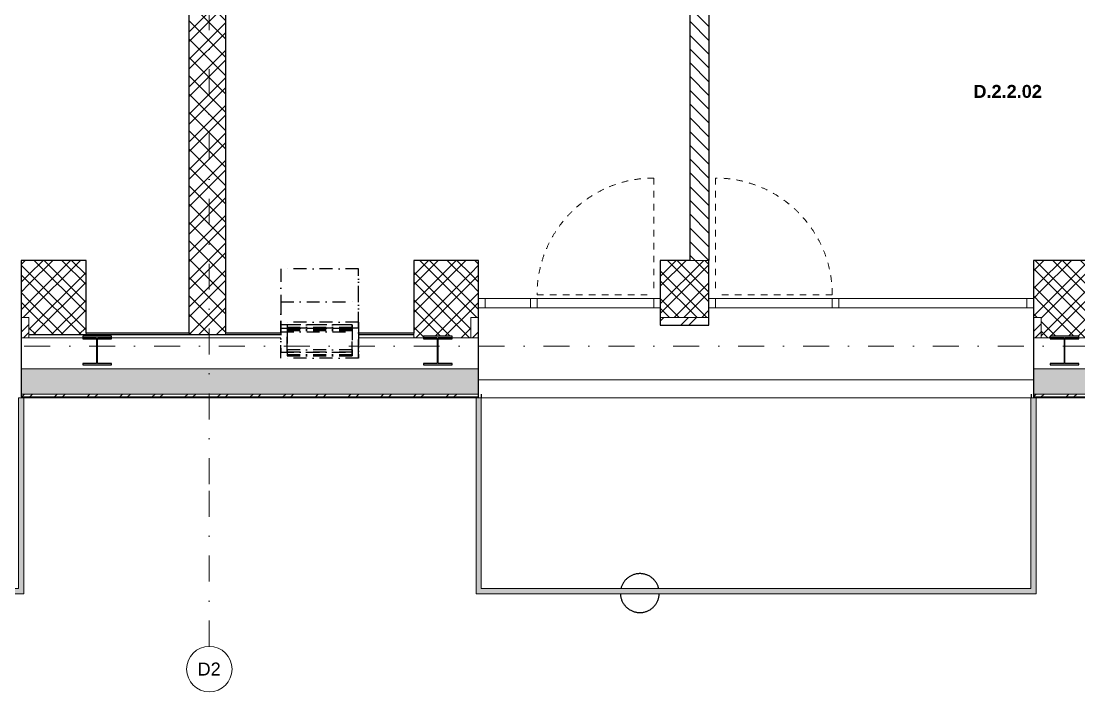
# Model space of a CAD drawing. Header units: millimetres. Extents: x -8379 to 45022, y 54514 to 72403.
# Drawn here: x -1302 to 6848, y 54514 to 59684 of the extents above; entities that cross this region are included whole.
import ezdxf

# ---------------------------------------------------------------- set-up
doc = ezdxf.new("R2010")
doc.units = ezdxf.units.MM
for name, pattern in [('UDL_2NP_D$0$HA_Dash_2mm-S1mm', [100, 50, -50]), ('UDL_2NP_D$0$HA_DashDot_10mm-S3mm', [500, 200, -150, 0, -150]), ('UDL_2NP_D$0$HA_DashDot_4mm-S1mm', [200, 100, -50, 0, -50])]:
    doc.linetypes.add(name, pattern=pattern)
for name, color, linetype, lineweight in [('UDL_2NP_D$0$A-AREA-____-IDEN', 252, 'Continuous', 9), ('UDL_2NP_D$0$A-AREA-____-OTLN', 252, 'Continuous', 5), ('UDL_2NP_D$0$A-DOOR-____-OTLN', 252, 'Continuous', 9), ('UDL_2NP_D$0$A-FLOR-____-OTLN', 252, 'Continuous', 9), ('UDL_2NP_D$0$A-FLOR-____-OVHD', 252, 'UDL_2NP_D$0$HA_DashDot_4mm-S1mm', 25), ('UDL_2NP_D$0$A-FLOR-HRAL-OTLN', 252, 'Continuous', 9), ('UDL_2NP_D$0$A-GENM-____-OTLN', 252, 'Continuous', 9), ('UDL_2NP_D$0$A-GLAZ-____-OTLN', 252, 'Continuous', 5), ('UDL_2NP_D$0$A-GLAZ-CURT-MCUT', 252, 'Continuous', 5), ('UDL_2NP_D$0$A-GLAZ-CURT-OTLN', 252, 'Continuous', 5), ('UDL_2NP_D$0$A-GLAZ-CWMG-MCUT', 252, 'Continuous', 5), ('UDL_2NP_D$0$A-GLAZ-CWMG-OTLN', 252, 'Continuous', 5), ('UDL_2NP_D$0$A-ROOF-____-MCUT', 252, 'Continuous', 25), ('UDL_2NP_D$0$A-ROOF-____-OTLN', 252, 'Continuous', 9), ('UDL_2NP_D$0$A-ROOF-____-PATT', 252, 'Continuous', 25), ('UDL_2NP_D$0$A-WALL-____-MCUT', 252, 'Continuous', 9), ('UDL_2NP_D$0$A-WALL-____-PATT', 252, 'Continuous', 25), ('UDL_2NP_D$0$I-WALL-____-MCUT', 252, 'Continuous', 25), ('UDL_2NP_D$0$S-COLS-____-MCUT', 252, 'Continuous', 25), ('UDL_2NP_D$0$S-COLS-____-OTLN', 252, 'Continuous', 9), ('UDL_2NP_D$0$S-GRID-____-IDEN', 252, 'Continuous', 9), ('UDL_2NP_D$0$S-GRID-____-OTLN', 252, 'Continuous', 5)]:
    doc.layers.add(name, color=color, linetype=linetype, lineweight=lineweight)
doc.styles.add('UDL_2NP_D$0$Arial_1', font='arial.ttf', dxfattribs={"height": 100})
doc.styles.add('UDL_2NP_D$0$Arial_B', font='arialbd.ttf', dxfattribs={"height": 100})
pattern_1 = [(45, (0, 0), (-106.066, 106.066), []), (45, (75, 0), (-106.066, 106.066), []), (315, (0, 0), (106.066, 106.066), []), (315, (75, 0), (106.066, 106.066), [])]
pattern_2 = [(45, (0, 0), (-125.7236, 125.7236), []), (45, (0, 190.5), (-125.7236, 125.7236), [])]

# ---------------------------------------------------------------- blocks, each defined once
blk = doc.blocks.new('UDL_2NP_D$0$HA_sCO_Generic_H - HEB 220-1379323-UDL_2NP-D')
at = {"layer": 'UDL_2NP_D$0$S-COLS-____-MCUT'}
for p, q in [((110, 110), (-110, 110)), ((-110, 110), (-110, 99)), ((-110, 99), (-3.25, 99)), ((-3.25, 99), (-3.25, -99)), ((3.25, -99), (3.25, 99)), ((3.25, 99), (110, 99)), ((110, 99), (110, 110)), ((-110, -99), (-110, -110)), ((-3.25, -99), (-110, -99)), ((-110, -110), (110, -110)), ((110, -99), (3.25, -99)), ((110, -110), (110, -99))]:
    blk.add_line(p, q, dxfattribs=at)
blk = doc.blocks.new('UDL_2NP_D$0$Top Rail Type - Top Rail_Internal_-1448688-UDL_2NP-D')
at = {"layer": 'UDL_2NP_D$0$A-FLOR-HRAL-OTLN'}
for points in [[(-5511.8, 55269.9), (-5471.8, 55309.9), (-5471.8, 56779.9), (-5511.8, 56779.9), (-5511.8, 55408.4)], [(-1281.8, 55269.9), (-1281.8, 56779.9), (-1321.8, 56779.9), (-1321.8, 55309.9)], [(-5511.8, 55269.9), (-1281.8, 55269.9), (-1321.8, 55309.9), (-5471.8, 55309.9)]]:
    blk.add_hatch(color=256, dxfattribs=at).paths.add_polyline_path(points)
for p, q in [((-5511.8, 55269.9), (-5511.8, 56779.9)), ((-5471.8, 56779.9), (-5471.8, 55309.9)), ((-1321.8, 56779.9), (-1301.8, 56779.9)), ((-1321.8, 55309.9), (-1321.8, 56779.9)), ((-1281.8, 56779.9), (-1281.8, 55269.9)), ((-1281.8, 55269.9), (-5511.8, 55269.9)), ((-5471.8, 55309.9), (-1321.8, 55309.9))]:
    blk.add_line(p, q, dxfattribs=at)
blk = doc.blocks.new('UDL_2NP_D$0$Top Rail Type - Top Rail_Internal_-V6-UDL_2NP-D')
at = {"layer": 'UDL_2NP_D$0$A-FLOR-HRAL-OTLN'}
for p, q in [((-5511.8, 56779.9), (-5511.8, 55269.9)), ((-5471.8, 56779.9), (-5471.8, 55309.9)), ((-1321.8, 56779.9), (-1301.8, 56779.9)), ((-1321.8, 55309.9), (-1321.8, 56779.9)), ((-1281.8, 55269.9), (-1281.8, 56779.9)), ((-5511.8, 55269.9), (-1281.8, 55269.9)), ((-5471.8, 55309.9), (-1321.8, 55309.9))]:
    blk.add_line(p, q, dxfattribs=at)
blk = doc.blocks.new('UDL_2NP_D$0$Top Rail Type - Top Rail_Internal_-1448727-UDL_2NP-D')
at = {"layer": 'UDL_2NP_D$0$A-FLOR-HRAL-OTLN'}
for points in [[(2203.2, 55269.9), (2243.2, 55309.9), (2243.2, 56779.9), (2203.2, 56779.9), (2203.2, 55408.4)], [(6518.2, 55269.9), (6518.2, 56779.9), (6478.2, 56779.9), (6478.2, 55309.9)], [(6518.2, 55269.9), (6478.2, 55309.9), (2243.2, 55309.9), (2203.2, 55269.9), (5681.1, 55269.9)]]:
    blk.add_hatch(color=256, dxfattribs=at).paths.add_polyline_path(points)
for p, q in [((2203.2, 55269.9), (2203.2, 56779.9)), ((2223.2, 56779.9), (2243.2, 56779.9)), ((2243.2, 56779.9), (2243.2, 55309.9)), ((6478.2, 56779.9), (6498.2, 56779.9)), ((6478.2, 55309.9), (6478.2, 56779.9)), ((6518.2, 56779.9), (6518.2, 55269.9)), ((6518.2, 55269.9), (2203.2, 55269.9)), ((2243.2, 55309.9), (6478.2, 55309.9))]:
    blk.add_line(p, q, dxfattribs=at)
blk = doc.blocks.new('UDL_2NP_D$0$Top Rail Type - Top Rail_Internal_-V7-UDL_2NP-D')
at = {"layer": 'UDL_2NP_D$0$A-FLOR-HRAL-OTLN'}
for p, q in [((2203.2, 56779.9), (2203.2, 55269.9)), ((2243.2, 56779.9), (2223.2, 56779.9)), ((2243.2, 56779.9), (2243.2, 55309.9)), ((6478.2, 56779.9), (6498.2, 56779.9)), ((6478.2, 55309.9), (6478.2, 56779.9)), ((6518.2, 55269.9), (6518.2, 56779.9)), ((2203.2, 55269.9), (6518.2, 55269.9)), ((2243.2, 55309.9), (6478.2, 55309.9))]:
    blk.add_line(p, q, dxfattribs=at)
blk = doc.blocks.new('UDL_2NP_D$0$Systémový panel - Sklo-1479875-UDL_2NP-D')
at = {"layer": 'UDL_2NP_D$0$A-GLAZ-CURT-MCUT'}
for p, q in [((725, 70), (-725, 70)), ((-725, 70), (-725, 0)), ((-725, 0), (725, 0)), ((725, 0), (725, 70))]:
    blk.add_line(p, q, dxfattribs=at)
blk = doc.blocks.new('UDL_2NP_D$0$Obdélníková příčel - 50x70mm EXT-1479396-UDL_2NP-D')
at = {"layer": 'UDL_2NP_D$0$A-GLAZ-CWMG-MCUT'}
for p, q in [((-50, 0), (0, 0)), ((-50, -70), (-50, 0)), ((0, 0), (0, -70)), ((0, -70), (-50, -70))]:
    blk.add_line(p, q, dxfattribs=at)
blk = doc.blocks.new('UDL_2NP_D$0$Obdélníková příčel - 50x70mm EXT-1479397-UDL_2NP-D')
at = {"layer": 'UDL_2NP_D$0$A-GLAZ-CWMG-MCUT'}
for p, q in [((0, 0), (-50, 0)), ((-50, 0), (-50, -70)), ((0, -70), (0, 0)), ((-50, -70), (0, -70))]:
    blk.add_line(p, q, dxfattribs=at)
blk = doc.blocks.new('UDL_2NP_D$0$ABMV_CW_Single_Swing_Generic - Ex_Glass_SKLOPNE-1529247-UDL_2NP-D')
at = {"layer": 'UDL_2NP_D$0$A-DOOR-____-OTLN', "linetype": 'UDL_2NP_D$0$HA_Dash_2mm-S1mm', "lineweight": 5}
for p in [(-450, -30), (450, -930)]:
    blk.add_line(p, (450, -30), dxfattribs=at)
blk.add_arc((450, -30), 900, 180, 270, dxfattribs=at)
blk = doc.blocks.new('UDL_2NP_D$0$Obdélníková příčel - 50x70mm EXT-1479461-UDL_2NP-D')
at = {"layer": 'UDL_2NP_D$0$A-GLAZ-CWMG-OTLN'}
for p, q in [((-3751.8, 57544.9), (-2851.8, 57544.9)), ((-3751.8, 57474.9), (-2851.8, 57474.9))]:
    blk.add_line(p, q, dxfattribs=at)
blk = doc.blocks.new('UDL_2NP_D$0$Obdélníková příčel - 50x70mm EXT-1479394-UDL_2NP-D')
at = {"layer": 'UDL_2NP_D$0$A-GLAZ-CWMG-MCUT'}
for p, q in [((-25, 0), (25, 0)), ((-25, -70), (-25, 0)), ((25, 0), (25, -70)), ((25, -70), (-25, -70))]:
    blk.add_line(p, q, dxfattribs=at)
blk = doc.blocks.new('UDL_2NP_D$0$Systémový panel - Sklo-1480164-UDL_2NP-D')
at = {"layer": 'UDL_2NP_D$0$A-GLAZ-CURT-MCUT'}
for p, q in [((175, 0), (-175, 0)), ((-175, 0), (-175, -70)), ((175, -70), (175, 0)), ((-175, -70), (175, -70))]:
    blk.add_line(p, q, dxfattribs=at)
blk = doc.blocks.new('UDL_2NP_D$0$Obdélníková příčel - 50x70mm EXT-1479988-UDL_2NP-D')
at = {"layer": 'UDL_2NP_D$0$A-GLAZ-CWMG-MCUT'}
for p, q in [((-50, 70), (0, 70)), ((-50, 0), (-50, 70)), ((0, 0), (-50, 0)), ((0, 70), (0, 0))]:
    blk.add_line(p, q, dxfattribs=at)
blk = doc.blocks.new('UDL_2NP_D$0$Obdélníková příčel - 50x70mm EXT-1479989-UDL_2NP-D')
at = {"layer": 'UDL_2NP_D$0$A-GLAZ-CWMG-MCUT'}
for p, q in [((0, 70), (-50, 70)), ((-50, 70), (-50, 0)), ((-50, 0), (0, 0)), ((0, 0), (0, 70))]:
    blk.add_line(p, q, dxfattribs=at)
blk = doc.blocks.new('UDL_2NP_D$0$ABMV_CW_Single_Swing_Generic - Ex_Glass_SKLOPNE-1529248-UDL_2NP-D')
at = {"layer": 'UDL_2NP_D$0$A-DOOR-____-OTLN', "linetype": 'UDL_2NP_D$0$HA_Dash_2mm-S1mm', "lineweight": 5}
for p in [(450, 930), (-450, 30)]:
    blk.add_line(p, (450, 30), dxfattribs=at)
blk.add_arc((450, 30), 900, 90, 180, dxfattribs=at)
blk = doc.blocks.new('UDL_2NP_D$0$Obdélníková příčel - 50x70mm EXT-1480163-UDL_2NP-D')
at = {"layer": 'UDL_2NP_D$0$A-GLAZ-CWMG-OTLN'}
for p, q in [((3573.2, 57544.9), (2673.2, 57544.9)), ((3573.2, 57474.9), (2673.2, 57474.9))]:
    blk.add_line(p, q, dxfattribs=at)
blk = doc.blocks.new('UDL_2NP_D$0$Obdélníková příčel - 50x70mm EXT-1479993-UDL_2NP-D')
at = {"layer": 'UDL_2NP_D$0$A-GLAZ-CWMG-MCUT'}
for p, q in [((-25, 70), (25, 70)), ((-25, 0), (-25, 70)), ((25, 0), (-25, 0)), ((25, 70), (25, 0))]:
    blk.add_line(p, q, dxfattribs=at)
blk = doc.blocks.new('UDL_2NP_D$0$HA_GM_ProductsPlaceholder - LP30 - Venkovní balkonové zábradlí-1609837-UDL_2NP-D')
at = {"layer": 'UDL_2NP_D$0$A-GENM-____-OTLN', "lineweight": 25, "flags": 128}
for points in [[(145.9, 34.6), (145.7, 35.7), (144.2, 41.5), (142.4, 47.2), (140.4, 52.8), (138.2, 58.4), (135.7, 63.9), (133, 69.3), (130.2, 74.5), (127.1, 79.7), (123.8, 84.7), (120.3, 89.6), (116.6, 94.3), (112.8, 98.9), (108.7, 103.3), (104.5, 107.6), (100.1, 111.7), (95.6, 115.6), (90.9, 119.3), (86, 122.9), (81, 126.2), (75.9, 129.4), (70.7, 132.3), (65.4, 135), (59.9, 137.5), (54.4, 139.8), (48.7, 141.9), (43, 143.7), (37.2, 145.3), (31.4, 146.7), (25.5, 147.8), (19.6, 148.7), (13.6, 149.4), (7.6, 149.8), (1.6, 150), (-4.4, 149.9), (-10.4, 149.6), (-16.3, 149.1), (-22.3, 148.3), (-28.2, 147.3), (-34.1, 146.1), (-39.9, 144.6), (-45.6, 142.9), (-51.3, 140.9), (-56.9, 138.8), (-62.4, 136.4), (-67.8, 133.8), (-73.1, 131), (-78.3, 127.9), (-83.4, 124.7), (-88.3, 121.3), (-93.1, 117.6), (-97.7, 113.8), (-102.2, 109.8), (-106.5, 105.7), (-110.6, 101.3), (-114.6, 96.8), (-118.4, 92.2), (-121.9, 87.3), (-125.3, 82.4), (-128.5, 77.3), (-131.5, 72.1), (-134.3, 66.8), (-136.9, 61.4), (-139.2, 55.9), (-141.3, 50.2), (-143.2, 44.6), (-144.9, 38.8), (-145.9, 34.6)], [(-149.9, -6), (-149.5, -12), (-148.9, -18), (-148.1, -23.9), (-147, -29.8), (-145.7, -35.7), (-144.2, -41.5), (-142.4, -47.2), (-140.4, -52.8), (-138.2, -58.4), (-135.7, -63.9), (-133, -69.3), (-130.2, -74.5), (-127.1, -79.7), (-123.8, -84.7), (-120.3, -89.6), (-116.6, -94.3), (-112.8, -98.9), (-108.7, -103.3), (-104.5, -107.6), (-100.1, -111.7), (-95.6, -115.6), (-90.9, -119.3), (-86, -122.9), (-81, -126.2), (-75.9, -129.4), (-70.7, -132.3), (-65.4, -135), (-59.9, -137.5), (-54.4, -139.8), (-48.7, -141.9), (-43, -143.7), (-37.2, -145.3), (-31.4, -146.7), (-25.5, -147.8), (-19.6, -148.7), (-13.6, -149.4), (-7.6, -149.8), (-1.6, -150), (4.4, -149.9), (10.4, -149.6), (16.3, -149.1), (22.3, -148.3), (28.2, -147.3), (34.1, -146.1), (39.9, -144.6), (45.6, -142.9), (51.3, -140.9), (56.9, -138.8), (62.4, -136.4), (67.8, -133.8), (73.1, -131), (78.3, -127.9), (83.4, -124.7), (88.3, -121.3), (93.1, -117.6), (97.7, -113.8), (102.2, -109.8), (106.5, -105.7), (110.6, -101.3), (114.6, -96.8), (118.4, -92.2), (121.9, -87.3), (125.3, -82.4), (128.5, -77.3), (131.5, -72.1), (134.3, -66.8), (136.9, -61.4), (139.2, -55.9), (141.3, -50.2), (143.2, -44.6), (144.9, -38.8), (146.3, -33), (147.5, -27.1), (148.5, -21.2), (149.2, -15.2), (149.7, -9.2), (149.9, -5.4)]]:
    blk.add_lwpolyline(points, dxfattribs=at)
blk = doc.blocks.new('UDL_2NP_D$0$HA_WD_Roof_Generic _1_ - 600_600-1432065-UDL_2NP-D')
at = {"layer": 'UDL_2NP_D$0$A-FLOR-____-OVHD'}
for p, q in [((1298.2, 57775.1), (698.2, 57775.1)), ((698.2, 57775.1), (698.2, 57344.6)), ((698.2, 57775.1), (698.2, 57521.6)), ((1298.2, 57344.6), (1298.2, 57775.1)), ((1298.2, 57521.6), (1298.2, 57775.1)), ((698.2, 57521.6), (1298.2, 57521.6)), ((698.2, 57521.6), (698.2, 57317.7)), ((1298.2, 57317.7), (1298.2, 57521.6)), ((698.2, 57317.7), (698.2, 57363.8)), ((698.2, 57363.8), (698.2, 57131.3)), ((1298.2, 57363.8), (698.2, 57363.8)), ((698.2, 57344.6), (1298.2, 57344.6)), ((698.2, 57289.1), (698.2, 57344.6)), ((698.2, 57317.7), (1298.2, 57317.7)), ((698.2, 57085.2), (698.2, 57317.7)), ((698.2, 57085.2), (698.2, 57317.7)), ((1298.2, 57317.7), (698.2, 57317.7)), ((748.2, 57150.6), (748.2, 57344.4)), ((748.2, 57344.4), (748.2, 57298.3)), ((1248.2, 57344.4), (748.2, 57344.4)), ((748.2, 57132.2), (748.2, 57326)), ((748.2, 57326), (1248.2, 57326)), ((748.2, 57326), (748.2, 57307.5)), ((1248.2, 57307.5), (748.2, 57307.5)), ((748.2, 57307.5), (748.2, 57113.8)), ((748.2, 57298.3), (748.2, 57104.5)), ((748.2, 57298.3), (1248.2, 57298.3)), ((1248.2, 57344.4), (1248.2, 57150.6)), ((1248.2, 57298.3), (1248.2, 57344.4)), ((1248.2, 57326), (1248.2, 57132.2)), ((1248.2, 57307.5), (1248.2, 57326)), ((1248.2, 57113.8), (1248.2, 57307.5)), ((1248.2, 57104.5), (1248.2, 57298.3)), ((1298.2, 57363.8), (1298.2, 57317.7)), ((1298.2, 57131.3), (1298.2, 57363.8)), ((1298.2, 57344.6), (1298.2, 57289.1)), ((1298.2, 57317.7), (1298.2, 57085.2)), ((1298.2, 57317.7), (1298.2, 57085.2)), ((698.2, 57289.1), (1298.2, 57289.1)), ((698.2, 57085.2), (698.2, 57289.1)), ((1298.2, 57289.1), (1298.2, 57085.2)), ((1248.2, 57150.6), (748.2, 57150.6)), ((748.2, 57150.6), (748.2, 57104.5)), ((1248.2, 57132.2), (748.2, 57132.2)), ((748.2, 57132.2), (748.2, 57113.8)), ((1248.2, 57150.6), (1248.2, 57104.5)), ((1248.2, 57132.2), (1248.2, 57113.8)), ((698.2, 57085.2), (698.2, 57131.3)), ((698.2, 57131.3), (1298.2, 57131.3)), ((1298.2, 57085.2), (698.2, 57085.2)), ((1298.2, 57085.2), (698.2, 57085.2)), ((748.2, 57113.8), (1248.2, 57113.8)), ((748.2, 57104.5), (1248.2, 57104.5)), ((1298.2, 57085.2), (1298.2, 57131.3))]:
    blk.add_line(p, q, dxfattribs=at)
blk = doc.blocks.new('UDL_2NP_D$0$Grid - Radius 3_5mm-353793-UDL_2NP-D')
at = {"layer": 'UDL_2NP_D$0$S-GRID-____-IDEN'}
blk.add_circle((0, 0), 3.5, dxfattribs=at)
blk = doc.blocks.new('UDL_2NP_D')
at = {"layer": 'UDL_2NP_D$0$A-ROOF-____-PATT', "lineweight": 5}
h = blk.add_hatch(dxfattribs=at)
h.set_pattern_fill('FP_5', color=256, style=0, pattern_type=2)
h.set_pattern_definition([(0, (0, 0), (58.594, 33.829), [39.062, -78.125]), (120, (0, 0), (-58.593773, 33.829393), [39.063, -78.125]), (60, (0, 0), (0.000227, 67.658393), [0, -78.125, 39.063, 0])])
h.paths.add_polyline_path([(-5801.8, 56809.2), (-5801.8, 57004.5), (-5832.7, 57004.5), (-5832.7, 56809.2)])
h.paths.add_polyline_path([(-5741.8, 56809.2), (-3801.8, 56809.2), (-3801.8, 57004.5), (-5741.8, 57004.5)])
h.paths.add_polyline_path([(-1301.8, 56809.2), (2223.2, 56809.2), (2223.2, 57004.5), (-1301.8, 57004.5)])
h.paths.add_polyline_path([(9998.2, 56809.2), (9998.2, 57004.5), (6498.2, 57004.5), (6498.2, 56809.2), (9403.1, 56809.2)])
h.paths.add_polyline_path([(14365.7, 56809.2), (17898.2, 56809.2), (17898.2, 57004.5), (14273.2, 57004.5), (14273.2, 56809.2)])
h.paths.add_polyline_path([(22238.2, 56809.2), (22238.2, 57004.5), (20298.2, 57004.5), (20298.2, 56809.2), (21809.6, 56809.2)])
h = blk.add_hatch(dxfattribs=at)
h.set_pattern_fill('FP_4', color=256, style=0, pattern_type=2)
h.set_pattern_definition(pattern_2)
h.paths.add_polyline_path([(-5832.7, 56787.5), (-5801.8, 56787.5), (-5801.8, 56809.2), (-5832.7, 56809.2)])
h.paths.add_polyline_path([(-5484.8, 56787.5), (-3801.8, 56787.5), (-3801.8, 56809.2), (-5741.8, 56809.2), (-5741.8, 56787.5)])
h.paths.add_polyline_path([(-1301.8, 56787.5), (2223.2, 56787.5), (2223.2, 56809.2), (-1301.8, 56809.2)])
h.paths.add_polyline_path([(6498.2, 56787.5), (9998.2, 56787.5), (9998.2, 56809.2), (6498.2, 56809.2)])
h.paths.add_polyline_path([(22238.2, 56787.5), (22238.2, 56809.2), (20298.2, 56809.2), (20298.2, 56787.5), (21809.6, 56787.5)])
h.paths.add_polyline_path([(14365.7, 56787.5), (17898.2, 56787.5), (17898.2, 56809.2), (14273.2, 56809.2), (14273.2, 56787.5)])
at = {"layer": 'UDL_2NP_D$0$A-WALL-____-PATT', "lineweight": 5}
h = blk.add_hatch(dxfattribs=at)
h.set_pattern_fill('FP_1', color=256, style=0, pattern_type=2)
h.set_pattern_definition([(45, (0, 0), (-106.066, 106.066), []), (45, (75, 0), (-106.066, 106.066), []), (315, (0, 0), (70.71068, 70.71068), [])])
h.paths.add_polyline_path([(273.2, 57267.5), (273.2, 64184.9), (-6.8, 64184.9), (-6.8, 57267.5)])
h = blk.add_hatch(dxfattribs=at)
h.set_pattern_fill('FP_3', color=256, style=0, pattern_type=2)
h.set_pattern_definition([(135, (0, 0), (-53.03301, -53.03301), [])])
h.paths.add_polyline_path([(3853.2, 57839.9), (3998.2, 57839.9), (3998.2, 61814.9), (3853.2, 61814.9), (3853.2, 58091.8)])
h = blk.add_hatch(dxfattribs=at)
h.set_pattern_fill('FP_2', color=256, style=0, pattern_type=2)
h.set_pattern_definition(pattern_1)
h.paths.add_polyline_path([(-1301.8, 57399.9), (-1241.8, 57399.9), (-1241.8, 57839.9), (-1301.8, 57839.9), (-1301.8, 57420.9)])
h.paths.add_polyline_path([(-3861.8, 57399.9), (-3801.8, 57399.9), (-3801.8, 57839.9), (-3861.8, 57839.9)])
h = blk.add_hatch(dxfattribs=at)
h.set_pattern_fill('FP_2', color=256, style=0, pattern_type=2)
h.set_pattern_definition(pattern_1)
h.paths.add_polyline_path([(-801.8, 57267.5), (-801.8, 57839.9), (-1241.8, 57839.9), (-1241.8, 57267.5), (-1142.5, 57267.5)])
h = blk.add_hatch(dxfattribs=at)
h.set_pattern_fill('FP_2', color=256, style=0, pattern_type=2)
h.set_pattern_definition(pattern_1)
h.paths.add_polyline_path([(1723.2, 57243.1), (1905, 57243.1), (1905, 57243.9), (1798.2, 57243.9), (1798.2, 57254.9), (2018.2, 57254.9), (2018.2, 57243.9), (1911.5, 57243.9), (1911.5, 57243.1), (2163.2, 57243.1), (2163.2, 57839.9), (1723.2, 57839.9), (1723.2, 57243.9)])
h = blk.add_hatch(dxfattribs=at)
h.set_pattern_fill('FP_2', color=256, style=0, pattern_type=2)
h.set_pattern_definition(pattern_1)
h.paths.add_polyline_path([(6558.2, 57399.9), (6558.2, 57839.9), (6498.2, 57839.9), (6498.2, 57399.9)])
h.paths.add_polyline_path([(2223.2, 57399.9), (2223.2, 57839.9), (2163.2, 57839.9), (2163.2, 57399.9)])
h.paths.add_polyline_path([(3623.2, 57399.9), (3998.2, 57399.9), (3998.2, 57839.9), (3623.2, 57839.9)])
h = blk.add_hatch(dxfattribs=at)
h.set_pattern_fill('FP_2', color=256, style=0, pattern_type=2)
h.set_pattern_definition(pattern_1)
h.paths.add_polyline_path([(6848.2, 57243.1), (6998.2, 57243.1), (6998.2, 57839.9), (6558.2, 57839.9), (6558.2, 57243.1), (6735, 57243.1), (6735, 57243.9), (6628.2, 57243.9), (6628.2, 57254.9), (6848.2, 57254.9), (6848.2, 57243.9), (6741.5, 57243.9), (6741.5, 57243.1), (6742.4, 57243.1)])
h = blk.add_hatch(dxfattribs=at)
h.set_pattern_fill('FP_4', color=256, style=0, pattern_type=2)
h.set_pattern_definition(pattern_2)
h.paths.add_polyline_path([(-1301.8, 57243.1), (-1241.8, 57243.1), (-1241.8, 57399.9), (-1301.8, 57399.9), (-1301.8, 57259.9)])
h = blk.add_hatch(dxfattribs=at)
h.set_pattern_fill('FP_4', color=256, style=0, pattern_type=2)
h.set_pattern_definition(pattern_2)
h.paths.add_polyline_path([(2223.2, 57339.9), (2223.2, 57399.9), (2163.2, 57399.9), (2163.2, 57339.9)])
h.paths.add_polyline_path([(3998.2, 57339.9), (3998.2, 57399.9), (3623.2, 57399.9), (3623.2, 57339.9)])
h = blk.add_hatch(dxfattribs=at)
h.set_pattern_fill('FP_4', color=256, style=0, pattern_type=2)
h.set_pattern_definition(pattern_2)
h.paths.add_polyline_path([(6558.2, 57243.1), (6558.2, 57399.9), (6498.2, 57399.9), (6498.2, 57243.1)])
h = blk.add_hatch(dxfattribs=at)
h.set_pattern_fill('FP_4', color=256, style=0, pattern_type=2)
h.set_pattern_definition(pattern_2)
h.paths.add_polyline_path([(2223.2, 57243.1), (2223.2, 57339.9), (2163.2, 57339.9), (2163.2, 57243.1)])
at = {"layer": 'UDL_2NP_D$0$A-AREA-____-OTLN', "lineweight": 25}
for p, q in [((2243.2, 56809.9), (2243.2, 56779.9)), ((6483.2, 56779.9), (6483.2, 56809.9))]:
    blk.add_line(p, q, dxfattribs=at)
at = {"layer": 'UDL_2NP_D$0$A-FLOR-____-OTLN'}
for p, q in [((2223.2, 56919.9), (6498.2, 56919.9)), ((6478.2, 56779.9), (2243.2, 56779.9))]:
    blk.add_line(p, q, dxfattribs=at)
at = {"layer": 'UDL_2NP_D$0$A-ROOF-____-MCUT'}
for p, q in [((-1301.8, 57243.1), (-1301.8, 56787.5)), ((2223.2, 56787.5), (2223.2, 57243.1)), ((6498.2, 57243.1), (6498.2, 56787.5)), ((-1301.8, 56787.5), (2223.2, 56787.5)), ((6498.2, 56787.5), (9998.2, 56787.5))]:
    blk.add_line(p, q, dxfattribs=at)
at = {"layer": 'UDL_2NP_D$0$A-ROOF-____-MCUT', "lineweight": 9}
for p, q in [((-720, 57243.1), (-1301.8, 57243.1)), ((698.2, 57243.1), (-713.6, 57243.1)), ((1905, 57243.1), (1298.2, 57243.1)), ((9735, 57243.1), (6741.4, 57243.1)), ((2223.2, 57004.5), (-1301.8, 57004.5)), ((9998.2, 57004.5), (6498.2, 57004.5)), ((2223.2, 56809.2), (-1301.8, 56809.2)), ((9998.2, 56809.2), (6498.2, 56809.2))]:
    blk.add_line(p, q, dxfattribs=at)
at = {"layer": 'UDL_2NP_D$0$A-ROOF-____-OTLN'}
for p, q in [((2223.2, 56779.9), (-1301.8, 56779.9)), ((2223.2, 56779.9), (2223.2, 56787.5)), ((6498.2, 56787.5), (6498.2, 56779.9)), ((9998.2, 56779.9), (6498.2, 56779.9))]:
    blk.add_line(p, q, dxfattribs=at)
at = {"layer": 'UDL_2NP_D$0$A-WALL-____-MCUT', "lineweight": 25}
for p, q in [((-1301.8, 57839.9), (-1301.8, 57399.9)), ((-801.8, 57839.9), (-1301.8, 57839.9)), ((-801.8, 57279.9), (-801.8, 57839.9)), ((2223.2, 57839.9), (1723.2, 57839.9)), ((1723.2, 57839.9), (1723.2, 57279.9)), ((2223.2, 57399.9), (2223.2, 57839.9)), ((3853.2, 57839.9), (3623.2, 57839.9)), ((3623.2, 57839.9), (3623.2, 57399.9)), ((3998.2, 57399.9), (3998.2, 57839.9)), ((6498.2, 57839.9), (6498.2, 57399.9)), ((6998.2, 57839.9), (6498.2, 57839.9)), ((-1301.8, 57267.5), (-1301.8, 57243.1)), ((-1241.8, 57267.5), (698.2, 57267.5)), ((-6.8, 57279.9), (-801.8, 57279.9)), ((698.2, 57279.9), (273.2, 57279.9)), ((1723.2, 57279.9), (1298.2, 57279.9)), ((1298.2, 57267.5), (1723.2, 57267.5)), ((2223.2, 57243.1), (2223.2, 57267.5)), ((6498.2, 57267.5), (6498.2, 57243.1))]:
    blk.add_line(p, q, dxfattribs=at)
at = {"layer": 'UDL_2NP_D$0$A-WALL-____-MCUT'}
for p, q in [((3853.2, 57839.9), (3998.2, 57839.9)), ((-1241.8, 57399.9), (-1301.8, 57399.9)), ((-1241.8, 57243.1), (-1241.8, 57399.9)), ((2163.2, 57399.9), (2223.2, 57399.9)), ((2163.2, 57399.9), (2163.2, 57243.1)), ((3623.2, 57399.9), (3998.2, 57399.9)), ((6558.2, 57399.9), (6498.2, 57399.9)), ((6558.2, 57399.9), (6558.2, 57243.1)), ((-801.8, 57267.5), (-801.8, 57279.9)), ((-6.8, 57267.5), (-6.8, 57279.9)), ((273.2, 57267.5), (273.2, 57279.9)), ((1723.2, 57279.9), (1723.2, 57243.1)), ((1911.4, 57243.1), (2223.2, 57243.1)), ((6498.2, 57243.1), (6735, 57243.1))]:
    blk.add_line(p, q, dxfattribs=at)
at = {"layer": 'UDL_2NP_D$0$I-WALL-____-MCUT'}
for p, q in [((3853.2, 57839.9), (3853.2, 61814.9)), ((3998.2, 61814.9), (3998.2, 57839.9)), ((-6.8, 57279.9), (-6.8, 61634.9)), ((273.2, 60979.9), (273.2, 57279.9)), ((-1301.8, 57399.9), (-1301.8, 57267.5)), ((2223.2, 57267.5), (2223.2, 57399.9)), ((3623.2, 57399.9), (3623.2, 57339.9)), ((3998.2, 57339.9), (3998.2, 57399.9)), ((6498.2, 57399.9), (6498.2, 57267.5)), ((3623.2, 57339.9), (3998.2, 57339.9))]:
    blk.add_line(p, q, dxfattribs=at)
at = {"layer": 'UDL_2NP_D$0$S-COLS-____-MCUT'}
for p, q in [((-720, 57243.1), (-826.8, 57243.1)), ((-826.8, 57243.1), (-826.8, 57236.5)), ((-826.8, 57236.5), (-720, 57236.5)), ((-606.8, 57243.1), (-713.6, 57243.1)), ((-713.5, 57236.5), (-606.8, 57236.5)), ((-606.8, 57236.5), (-606.8, 57243.1)), ((1905, 57243.1), (1798.2, 57243.1)), ((1798.2, 57243.1), (1798.2, 57236.5)), ((1798.2, 57236.5), (1905, 57236.5)), ((2018.2, 57243.1), (1911.4, 57243.1)), ((1911.5, 57236.5), (2018.2, 57236.5)), ((2018.2, 57236.5), (2018.2, 57243.1)), ((6735, 57243.1), (6628.2, 57243.1)), ((6628.2, 57243.1), (6628.2, 57236.5)), ((6628.2, 57236.5), (6735, 57236.5)), ((6848.2, 57243.1), (6741.4, 57243.1)), ((6741.5, 57236.5), (6848.2, 57236.5)), ((6848.2, 57236.5), (6848.2, 57243.1))]:
    blk.add_line(p, q, dxfattribs=at)
at = {"layer": 'UDL_2NP_D$0$S-GRID-____-OTLN', "linetype": 'UDL_2NP_D$0$HA_DashDot_10mm-S3mm', "lineweight": 9}
for p, q in [((148.2, 56114.1), (148.2, 70803)), ((-6778.8, 57179.9), (23103.6, 57179.9)), ((148.2, 54864.1), (148.2, 56114.1))]:
    blk.add_line(p, q, dxfattribs=at)
at = {"layer": 'UDL_2NP_D$0$A-DOOR-____-OTLN'}
blk.add_blockref('UDL_2NP_D$0$ABMV_CW_Single_Swing_Generic - Ex_Glass_SKLOPNE-1529248-UDL_2NP-D', (3123.2, 57544.9), dxfattribs=at)
at = {"layer": 'UDL_2NP_D$0$A-DOOR-____-OTLN', "rotation": 180}
blk.add_blockref('UDL_2NP_D$0$ABMV_CW_Single_Swing_Generic - Ex_Glass_SKLOPNE-1529247-UDL_2NP-D', (4498.2, 57544.9), dxfattribs=at)
at = {"layer": 'UDL_2NP_D$0$A-FLOR-HRAL-OTLN'}
for name in ['UDL_2NP_D$0$Top Rail Type - Top Rail_Internal_-1448688-UDL_2NP-D', 'UDL_2NP_D$0$Top Rail Type - Top Rail_Internal_-V6-UDL_2NP-D', 'UDL_2NP_D$0$Top Rail Type - Top Rail_Internal_-1448727-UDL_2NP-D', 'UDL_2NP_D$0$Top Rail Type - Top Rail_Internal_-V7-UDL_2NP-D']:
    blk.add_blockref(name, (0, 0), dxfattribs=at)
at = {"layer": 'UDL_2NP_D$0$A-GENM-____-OTLN'}
blk.add_blockref('UDL_2NP_D$0$HA_GM_ProductsPlaceholder - LP30 - Venkovní balkonové zábradlí-1609837-UDL_2NP-D', (3465.5, 55275.3), dxfattribs=at)
at = {"layer": 'UDL_2NP_D$0$A-GLAZ-____-OTLN', "linetype": 'UDL_2NP_D$0$HA_DashDot_4mm-S1mm', "lineweight": 25}
blk.add_blockref('UDL_2NP_D$0$HA_WD_Roof_Generic _1_ - 600_600-1432065-UDL_2NP-D', (0, 0), dxfattribs=at)
at = {"layer": 'UDL_2NP_D$0$A-GLAZ-CURT-OTLN'}
blk.add_blockref('UDL_2NP_D$0$Systémový panel - Sklo-1480164-UDL_2NP-D', (2448.2, 57544.9), dxfattribs=at)
at = {"layer": 'UDL_2NP_D$0$A-GLAZ-CURT-OTLN', "rotation": 180}
blk.add_blockref('UDL_2NP_D$0$Systémový panel - Sklo-1479875-UDL_2NP-D', (5723.2, 57544.9), dxfattribs=at)
at = {"layer": 'UDL_2NP_D$0$A-GLAZ-CWMG-OTLN', "rotation": 180}
blk.add_blockref('UDL_2NP_D$0$Obdélníková příčel - 50x70mm EXT-1479989-UDL_2NP-D', (2223.2, 57544.9), dxfattribs=at)
at = {"layer": 'UDL_2NP_D$0$A-GLAZ-CWMG-OTLN', "extrusion": (0, 0, -1), "rotation": 180}
for name, p in [('UDL_2NP_D$0$Obdélníková příčel - 50x70mm EXT-1479993-UDL_2NP-D', (-2648.2, 57544.9)), ('UDL_2NP_D$0$Obdélníková příčel - 50x70mm EXT-1479988-UDL_2NP-D', (-3623.2, 57544.9))]:
    blk.add_blockref(name, p, dxfattribs=at)
at = {"layer": 'UDL_2NP_D$0$A-GLAZ-CWMG-OTLN'}
for name, p in [('UDL_2NP_D$0$Obdélníková příčel - 50x70mm EXT-1480163-UDL_2NP-D', (0, 0)), ('UDL_2NP_D$0$Obdélníková příčel - 50x70mm EXT-1479461-UDL_2NP-D', (7800, 0)), ('UDL_2NP_D$0$Obdélníková příčel - 50x70mm EXT-1479397-UDL_2NP-D', (6498.2, 57544.9))]:
    blk.add_blockref(name, p, dxfattribs=at)
at = {"layer": 'UDL_2NP_D$0$A-GLAZ-CWMG-OTLN', "extrusion": (0, 0, -1)}
for name, p in [('UDL_2NP_D$0$Obdélníková příčel - 50x70mm EXT-1479396-UDL_2NP-D', (-3998.2, 57544.9)), ('UDL_2NP_D$0$Obdélníková příčel - 50x70mm EXT-1479394-UDL_2NP-D', (-4973.2, 57544.9))]:
    blk.add_blockref(name, p, dxfattribs=at)
at = {"layer": 'UDL_2NP_D$0$S-COLS-____-OTLN'}
for p in [(-716.8, 57144.9), (1908.2, 57144.9), (6738.2, 57144.9)]:
    blk.add_blockref('UDL_2NP_D$0$HA_sCO_Generic_H - HEB 220-1379323-UDL_2NP-D', p, dxfattribs=at)
at = {"layer": 'UDL_2NP_D$0$S-GRID-____-IDEN', "xscale": 49.99999999999998, "yscale": 49.99999999999998, "zscale": 49.99999999999998}
blk.add_blockref('UDL_2NP_D$0$Grid - Radius 3_5mm-353793-UDL_2NP-D', (148.2, 54689.1), dxfattribs=at)
at = {"layer": 'UDL_2NP_D$0$A-AREA-____-IDEN', "lineweight": 5, "insert": (6035.5, 59192.4), "char_height": 100, "width": 653.375, "attachment_point": 1, "style": 'UDL_2NP_D$0$Arial_B'}
blk.add_mtext('D.2.2.02', dxfattribs=at)
at = {"layer": 'UDL_2NP_D$0$S-GRID-____-IDEN', "lineweight": 5, "insert": (57.3, 54739.8), "char_height": 100, "width": 220.464, "attachment_point": 1, "style": 'UDL_2NP_D$0$Arial_1'}
blk.add_mtext('D2', dxfattribs=at)

msp = doc.modelspace()

# ---------------------------------------------------------------- block references
msp.add_blockref('UDL_2NP_D', (0, 0))

doc.saveas('drawing.dxf')
